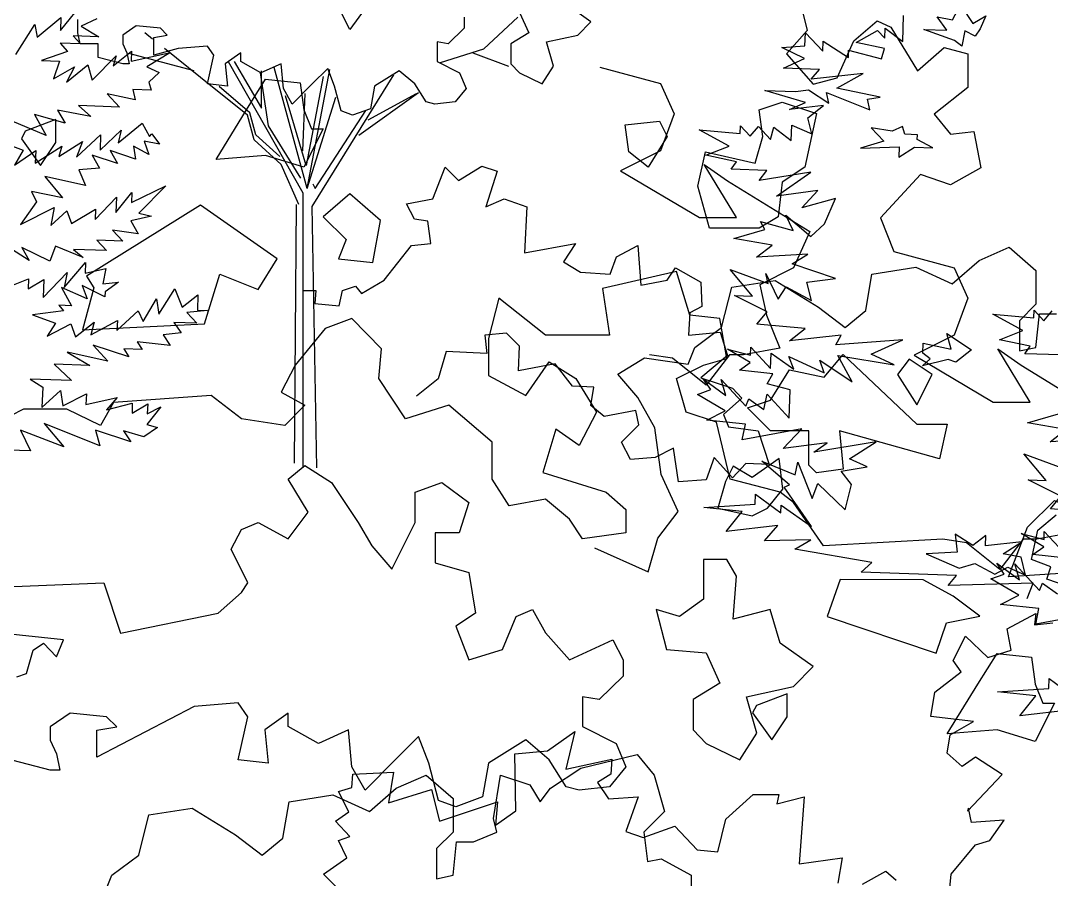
# Model space of a CAD drawing. Header units: inches. Extents: x -11 to 128, y 7 to 56.
# Drawn here: x 60.5248 to 61.0038, y 23.1173 to 23.5167 of the extents above; entities that cross this region are included whole.
import ezdxf

# ---------------------------------------------------------------- set-up
doc = ezdxf.new("R2010")
doc.units = ezdxf.units.IN
doc.header["$MEASUREMENT"] = 0
doc.layers.add('CAY', color=94, linetype='Continuous')
doc.layers.add('CAY-3', color=61, linetype='Continuous')
picture_1 = doc.add_image_def('image1.jpg', size_in_pixel=(1680, 1093))

# ---------------------------------------------------------------- blocks, each defined once
blk = doc.blocks.new('A$C76451831')
at = {"layer": 'CAY'}
for p, q in [((1288.9, 1909.2), (1320.1, 1922.7)), ((1320.1, 1922.7), (1347.8, 1898.6)), ((1178, 1895), (1223.4, 1902.1)), ((1223.4, 1902.1), (1261.1, 1885)), ((1261.1, 1885), (1288.9, 1909.2)), ((1171.5, 1857.3), (1178, 1895)), ((1347.8, 1898.6), (1347.8, 1863.8)), ((1022.3, 1839.6), (1033, 1881.5)), ((1033, 1881.5), (1077.8, 1888.5)), ((1077.8, 1888.5), (1122.6, 1860.8)), ((1122.6, 1860.8), (1150.3, 1839.6)), ((1150.3, 1839.6), (1171.5, 1857.3)), ((1347.8, 1863.8), (1330.7, 1846.6)), ((1330.7, 1846.6), (1330.7, 1815.4)), ((1347.8, 1818.9), (1351.4, 1853.7)), ((1351.4, 1853.7), (1369, 1853.7)), ((994.6, 1818.9), (1022.3, 1839.6)), ((987.6, 1801.8), (994.6, 1818.9)), ((1330.7, 1815.4), (1347.8, 1818.9)), ((915, 1791.2), (942.7, 1808.3)), ((942.7, 1808.3), (987.6, 1801.8)), ((935.7, 1767), (915, 1791.2)), ((3764, 1772.8), (3822.4, 1787)), ((3822.4, 1787), (3840.1, 1765.7)), ((3732.8, 1752.2), (3764, 1772.8)), ((953.4, 1735.8), (935.7, 1767)), ((3573, 1752.2), (3604.2, 1765.7)), ((3604.2, 1765.7), (3631.9, 1741.6)), ((3673.8, 1720.9), (3680.9, 1765.7)), ((3680.9, 1765.7), (3711.5, 1755.7)), ((3840.1, 1765.7), (3850.7, 1728)), ((3545.3, 1728), (3573, 1752.2)), ((3711.5, 1755.7), (3722.2, 1738)), ((3722.2, 1738), (3732.8, 1752.2)), ((3462.1, 1738), (3507.5, 1745.1)), ((3507.5, 1745.1), (3545.3, 1728)), ((3631.9, 1741.6), (3631.9, 1706.7)), ((959.8, 1687.4), (953.4, 1735.8)), ((3317.1, 1724.4), (3361.9, 1731.5)), ((3361.9, 1731.5), (3406.7, 1703.8)), ((3455.6, 1700.3), (3462.1, 1738)), ((3306.5, 1682.6), (3317.1, 1724.4)), ((3677.3, 1706.7), (3673.8, 1720.9)), ((3850.7, 1728), (3829.5, 1706.7)), ((3406.7, 1703.8), (3434.4, 1682.6)), ((3434.4, 1682.6), (3455.6, 1700.3)), ((3631.9, 1706.7), (3614.8, 1689.6)), ((3631.9, 1661.9), (3635.5, 1696.7)), ((3635.5, 1696.7), (3653.2, 1696.7)), ((3653.2, 1696.7), (3677.3, 1706.7)), ((3829.5, 1706.7), (3833, 1676.1)), ((977.5, 1649), (959.8, 1687.4)), ((3614.8, 1689.6), (3614.8, 1658.4)), ((3278.8, 1661.9), (3306.5, 1682.6)), ((3833, 1676.1), (3847.2, 1679)), ((3847.2, 1679), (3878.4, 1661.9)), ((3271.7, 1644.8), (3278.8, 1661.9)), ((3614.8, 1658.4), (3631.9, 1661.9)), ((3878.4, 1661.9), (3878.4, 1627.1)), ((956.3, 1621.3), (977.5, 1649)), ((890.9, 1611.3), (946.3, 1586.5)), ((946.3, 1586.5), (956.3, 1621.3)), ((4834.4, 569.5), (4869.4, 602.2)), ((5268, 577.1), (5268.9, 603.8)), ((5219.9, 576), (5241.7, 588.4)), ((5241.7, 588.4), (5249.5, 580.4)), ((5249.5, 580.4), (5249.9, 590.8)), ((5249.9, 590.8), (5268, 577.1)), ((4491.5, 579.5), (4483.4, 586)), ((5166.8, 572.4), (5167.3, 586)), ((5167.3, 586), (5185.2, 566.8)), ((5185.2, 566.8), (5185.5, 577.2)), ((5185.5, 577.2), (5211.7, 560.4)), ((4541.2, 539.6), (4503.7, 569.7)), ((4789.6, 555.4), (4834.4, 569.5)), ((5142.7, 570.6), (5166.8, 572.4)), ((5166.3, 559.3), (5142.7, 570.6)), ((5211.7, 560.4), (5212, 568.1)), ((5212, 568.1), (5246.1, 559.2)), ((5249.2, 569.6), (5219.9, 576)), ((5246.1, 559.2), (5249.2, 569.6)), ((4534.5, 546.7), (4466.9, 564.4)), ((4647.3, 419.7), (4569.9, 556)), ((4575.8, 556.2), (4604.1, 507.8)), ((4823, 565.2), (4860, 551.4)), ((5144.7, 549.2), (5166.3, 559.3)), ((4602.9, 544.4), (4611.2, 489.7)), ((4604.1, 507.8), (4604.1, 546.7)), ((4651.6, 424.8), (4617.3, 549.9)), ((4651.6, 424.8), (4675, 548.1)), ((5181.8, 547.9), (5144.7, 549.2)), ((5173.3, 537.8), (5181.8, 547.9)), ((4589.9, 500.7), (4541.2, 539.6)), ((4668.2, 540.8), (4650.5, 448.4)), ((4656.8, 405.9), (4741.3, 542.4)), ((5227, 544), (5173.3, 537.8)), ((5199.7, 528.7), (5227, 544)), ((4592.3, 503.1), (4560.4, 530.2)), ((4646.9, 463.7), (4649.3, 523.1)), ((4705.1, 479.9), (4766.8, 524.3)), ((4714.5, 496), (4764.5, 523.1)), ((5125.3, 526.3), (5157, 525.2)), ((5167.5, 513.9), (5125.3, 526.3)), ((5157, 525.2), (5170.6, 527)), ((5170.6, 527), (5191.5, 513.1)), ((5189.1, 524.1), (5233.8, 506.2)), ((5191.5, 513.1), (5189.1, 524.1)), ((5244.7, 519.4), (5199.7, 528.7)), ((4650.5, 448.4), (4629.2, 520.8)), ((4651.6, 424.8), (4681.2, 519.2)), ((5150.9, 506.4), (5167.5, 513.9)), ((5231.5, 517.1), (5244.7, 519.4)), ((5233.8, 506.2), (5231.5, 517.1)), ((4598.2, 480.3), (4592.3, 503.1)), ((4659.9, 424.8), (4712.2, 505.4)), ((5185.9, 510.6), (5150.9, 506.4)), ((5169.6, 498), (5185.9, 510.6)), ((4596.6, 475.1), (4589.9, 500.7)), ((5174, 481.5), (5169.6, 498)), ((4623.3, 457.8), (4598.2, 480.3)), ((4611.2, 489.7), (4644.6, 435.4)), ((5057.3, 485.6), (5099.7, 481.8)), ((5088.4, 468.6), (5057.3, 485.6)), ((5099.7, 481.8), (5100, 489.5)), ((5100, 489.5), (5110.1, 478.8)), ((5110.1, 478.8), (5118.6, 488.9)), ((5118.6, 488.9), (5131.2, 475.3)), ((5131.2, 475.3), (5134.4, 488.3)), ((5134.4, 488.3), (5152.5, 474.6)), ((5152.5, 474.6), (5153.1, 490.4)), ((5153.1, 490.4), (5174, 481.5)), ((4624.5, 449.6), (4596.6, 475.1)), ((5064.1, 459.1), (5088.4, 468.6)), ((5096, 452.5), (5064.1, 459.1)), ((4643, 408.3), (4624.5, 449.6)), ((5062.5, 449.6), (5086.7, 432.5)), ((5090.3, 444.6), (5096, 452.5)), ((5127.4, 443.3), (5090.3, 444.6)), ((5119.3, 433.1), (5127.4, 443.3)), ((5172.7, 441.7), (5119.3, 433.1)), ((5137.3, 416.6), (5172.7, 441.7)), ((4657.5, 429.5), (4659.9, 424.8)), ((4647.3, 135.4), (4647.3, 419.7)), ((5180.2, 422.8), (5137.3, 416.6)), ((5163.7, 404.8), (5180.2, 422.8)), ((4638.3, 140.1), (4640.6, 408.3)), ((4661.5, 135.4), (4656.8, 405.9)), ((5198.4, 414.5), (5163.7, 404.8)), ((5187.1, 388.1), (5198.4, 414.5)), ((5154.7, 381.1), (5147.1, 397.2)), ((5147.1, 397.2), (5173, 375)), ((5120.6, 390.5), (5154.7, 381.1)), ((5125.3, 382.1), (5120.6, 390.5)), ((5173, 375), (5187.1, 388.1)), ((3883.8, 380.2), (3846.1, 373.1)), ((5093.2, 372.8), (5125.3, 382.1)), ((5171.9, 380.3), (5154.8, 342.6)), ((3831.9, 373.1), (3807.8, 341.8)), ((3846.1, 373.1), (3831.9, 373.1)), ((5132.9, 366), (5093.2, 372.8)), ((5116.6, 353.4), (5132.9, 366)), ((5169.7, 356.6), (5116.6, 353.4)), ((5153.5, 346.7), (5169.7, 356.6)), ((5154.8, 342.6), (5120.1, 324.9)), ((5198.3, 331.5), (5153.5, 346.7)), ((5112.4, 313.2), (5089.4, 340.8)), ((5089.4, 340.8), (5128.7, 326.2)), ((5126.4, 336.8), (5139.1, 310)), ((5128.7, 326.2), (5126.4, 336.8)), ((5168.7, 327.6), (5198.3, 331.5)), ((5120.1, 324.9), (5127.1, 293.6)), ((5139.1, 310), (5147.2, 322.9)), ((5147.2, 322.9), (5173.5, 308.8)), ((5173.5, 308.8), (5168.7, 327.6)), ((5093.9, 313.9), (5112.4, 313.2)), ((5127.7, 296.8), (5093.9, 313.9)), ((5116.8, 284), (5127.7, 296.8)), ((5127.1, 293.6), (5140.7, 259.4)), ((5167, 279.6), (5116.8, 284)), ((5150.7, 267), (5167, 279.6)), ((5204.4, 272.8), (5150.7, 267)), ((5198.6, 262.6), (5204.4, 272.8)), ((5268.1, 267.9), (5198.6, 262.6)), ((5235.4, 253.2), (5268.1, 267.9)), ((5110, 244.4), (5086.5, 258.4)), ((5086.5, 258.4), (5110.3, 252.1)), ((5140.7, 259.4), (5103, 252.3)), ((5110.3, 252.1), (5110.6, 260.2)), ((5110.6, 260.2), (5131.1, 238.2)), ((5029.8, 248.8), (5005.7, 252.3)), ((5064.6, 221), (5029.8, 248.8)), ((5088.8, 252.3), (5064.6, 221)), ((5103, 252.3), (5088.8, 252.3)), ((5131.1, 238.2), (5131.7, 254.1)), ((5131.7, 254.1), (5155.1, 237.4)), ((5155.1, 237.4), (5150.1, 250.7)), ((5150.1, 250.7), (5186.7, 233.6)), ((5186.7, 233.6), (5182.2, 246.9)), ((5182.2, 246.9), (5215.8, 224.4)), ((5200.9, 251.6), (5259, 241.9)), ((5215.8, 224.4), (5200.9, 251.6)), ((5259, 241.9), (5235.4, 253.2)), ((5098.9, 236.6), (5110, 244.4)), ((5133.6, 232.7), (5098.9, 236.6)), ((5069.2, 216.4), (5061.4, 227.5)), ((5061.4, 227.5), (5084.8, 210.4)), ((5080, 226.9), (5105.7, 199.2)), ((5084.8, 210.4), (5080, 226.9)), ((5127.8, 222.5), (5133.6, 232.7)), ((5055.4, 211.4), (5069.2, 216.4)), ((5151.6, 216.2), (5127.8, 222.5)), ((5150.6, 186.8), (5151.6, 216.2)), ((5084.3, 194.5), (5055.4, 211.4)), ((5105.7, 199.2), (5108.7, 206.8)), ((5108.7, 206.8), (5124.2, 195.8)), ((5124.2, 195.8), (5127.5, 211.6)), ((5127.5, 211.6), (5150.6, 186.8)), ((5065.3, 184.8), (5084.3, 194.5)), ((5105.1, 180.6), (5065.3, 184.8)), ((5101.8, 164.4), (5105.1, 180.6)), ((5163.4, 175.9), (5101.8, 164.4)), ((5144.1, 155.3), (5163.4, 175.9)), ((5189.6, 161.4), (5144.1, 155.3)), ((5240.4, 162.3), (5176.1, 151.4)), ((5176.1, 151.4), (5189.6, 161.4)), ((5213, 144.7), (5240.4, 162.3)), ((5150.9, 117.8), (5122.3, 142.4)), ((5122.3, 142.4), (5156.7, 128.1)), ((5156.7, 128.1), (5159.4, 141.1)), ((5159.4, 141.1), (5174.4, 103.4)), ((5231.3, 136.3), (5213, 144.7)), ((5204.4, 131.8), (5231.3, 136.3)), ((5214.8, 117.9), (5204.4, 131.8)), ((5145.4, 115.3), (5150.9, 117.8)), ((5174.4, 103.4), (5180, 119.1)), ((5180, 119.1), (5208.5, 91.8)), ((5208.5, 91.8), (5214.8, 117.9)), ((5115.3, 97.8), (5115.7, 108.2)), ((5115.7, 108.2), (5141.7, 88.7)), ((5173.4, 74.4), (5145.4, 115.3)), ((5062.2, 94.2), (5115.3, 97.8)), ((5141.7, 88.7), (5142, 96.8)), ((5142, 96.8), (5173.4, 74.4)), ((5101.9, 90.1), (5062.2, 94.2)), ((5085.3, 69.4), (5101.9, 90.1)), ((5138.6, 75.7), (5085.3, 69.4)), ((5124.9, 59.8), (5138.6, 75.7)), ((5172.9, 60.9), (5124.9, 59.8)), ((5156.3, 51), (5172.9, 60.9)), ((5236, 37.4), (5156.3, 51)), ((5224.8, 27.3), (5236, 37.4)), ((5323.5, 23.9), (5224.8, 27.3)), ((5314.9, 13.3), (5323.5, 23.9)), ((5402.9, 15.7), (5314.9, 13.3)), ((5396.9, 0), (5402.9, 15.7))]:
    blk.add_line(p, q, dxfattribs=at)
for points in [[(4145.3, 1641.9), (4147.4, 1663), (4172.8, 1693.5), (4187.5, 1697.8), (4202.3, 1718.9), (4168.5, 1716.7), (4165.4, 1731.5), (4164.3, 1728.3), (4200.2, 1766.3), (4172.8, 1784.2), (4159, 1774.7), (4143.2, 1788.5), (4146.4, 1807.4), (4170.6, 1821.2), (4126.4, 1826.4), (4130.6, 1851.7), (4158, 1872.8), (4149.6, 1884.4), (4162.2, 1909.7), (4185.4, 1887.6), (4209.7, 1895), (4205.5, 1917.1), (4235, 1933), (4233.9, 1921.4), (4252.9, 1923.5)], [(4267.7, 1961.4), (4246.6, 1968.8), (4250.8, 1981.5), (4230.8, 1988.9), (4237.1, 2019.4), (4256.1, 2035.3)], [(623.8, 1259.7), (610.1, 1273.4), (634.4, 1290.3), (625.9, 1308.2), (637.6, 1312.5), (622.8, 1328.3), (636.5, 1337.8), (625.9, 1358.9), (639.7, 1363.1), (640.7, 1376.8), (682.9, 1378.9), (677.6, 1347.3), (721.9, 1361), (730.4, 1328.3), (790.5, 1348.3), (788.4, 1324.1), (809.5, 1338.8), (808.4, 1397.9), (842.2, 1401.1), (870.6, 1421.1), (861.1, 1382.1), (908.6, 1392.6), (907.6, 1376.8), (893.8, 1368.4), (905.4, 1351.5), (936, 1353.6), (923.4, 1317.7), (941.3, 1311.4), (974, 1323), (997.2, 1298.7), (1018.3, 1296.6), (1026.7, 1330.4), (1055.2, 1355.7), (1081.6, 1355.7), (1079.5, 1346.2), (1107.9, 1353.6), (1102.7, 1284), (1147, 1290.3), (1142.7, 1263.9)], [(1168.1, 1262.9), (1192.3, 1276.6), (1202.9, 1267.1)], [(3881.7, 196.4), (3828.5, 190.1), (3845, 210.9), (3805.3, 215), (3858.5, 218.6), (3858.8, 229), (3884.9, 209.5)], [(3906.5, 296.7), (3844.9, 285.2), (3848.2, 301.4), (3808.5, 305.5), (3827.4, 315.3), (3798.5, 332.2), (3812.3, 337.1), (3804.5, 348.3), (3827.9, 331.1), (3823.1, 347.6), (3848.9, 320), (3851.8, 327.6), (3867.3, 316.6)], [(3876.8, 353.5), (3842, 357.4), (3853.2, 365.2), (3829.6, 379.1), (3853.4, 372.9), (3853.7, 381), (3874.2, 359)], [(3910.1, 400.4), (3860, 404.8), (3870.8, 417.6), (3837, 434.6), (3855.6, 434), (3832.5, 461.5), (3871.9, 447)], [(3912.8, 477.3), (3859.7, 474.2), (3876, 486.8), (3836.3, 493.6), (3868.4, 502.9)], [(3870.5, 564), (3833.4, 565.3), (3839.1, 573.3), (3807.2, 579.8), (3831.5, 589.4), (3800.4, 606.4), (3842.9, 602.6), (3843.1, 610.3), (3853.2, 599.5), (3861.7, 609.7)], [(4349.9, 563.6), (4369.6, 594.7), (4371.9, 581.4), (4396.6, 601.9), (4396.1, 588.3), (4421.2, 619.6)], [(4433.7, 600.6), (4417.6, 593), (4435.8, 581.9), (4409.1, 582.8), (4416.9, 574.4), (4395.7, 575.2), (4403.5, 566.7), (4376.5, 557.2), (4395, 556.6), (4388.9, 538.2), (4410.7, 550.6), (4402.4, 535), (4424.3, 552.8), (4428.8, 536.8), (4453.7, 562.3), (4450.6, 551.9), (4469.7, 567.1), (4469.3, 556.7), (4510, 565.7), (4485.4, 550.7), (4498.4, 544.8), (4487.6, 534.8), (4490, 526.5), (4471, 527.2), (4473.4, 516.7), (4444.6, 522.7), (4457.2, 509.1), (4414.7, 510.6), (4427.4, 499.2), (4393.2, 505.9), (4400.9, 492.5), (4369.1, 501.3), (4381.4, 479.5), (4339.5, 497.3)], [(4333.6, 473.5), (4357.4, 464.5), (4348.7, 449), (4370.5, 464.1), (4370, 450.9), (4397.4, 468.6), (4394.3, 457.8), (4418.8, 473.3), (4412.8, 457.1), (4437.7, 480.3), (4437.1, 464.5), (4459.1, 485), (4455.9, 472), (4480.7, 492.4), (4488.3, 478.5), (4490.7, 481.2), (4498.5, 470.5), (4482.7, 473.7), (4487.7, 460), (4471.7, 468.7), (4473.9, 455), (4447.5, 464.1), (4455.2, 450.7), (4428.8, 459.3), (4436.5, 445.9), (4415.1, 443.9), (4422.2, 427.8), (4380, 437), (4398.2, 415), (4366.3, 421.6), (4371.3, 411), (4354.7, 387.5), (4389.7, 404.9), (4386.3, 386.4), (4402.7, 401.7), (4407.7, 388.4), (4432.3, 403.4), (4431.9, 392.6), (4454, 415.8), (4453.4, 400), (4470, 420.7), (4469.7, 410.3), (4505.2, 427.6), (4477.4, 399.1), (4490.4, 396), (4469, 391.3), (4476.7, 377.8), (4450.1, 381.5), (4460.6, 370.2), (4433.8, 371.2), (4443.9, 360.4), (4409.5, 361.6), (4419.6, 353.1), (4391, 365), (4385, 349.3), (4356.1, 363.5), (4363.8, 350.1), (4332.7, 369.7)], [(4338.8, 321.5), (4363.1, 331), (4362.7, 320.6), (4379, 330.5), (4378.3, 311.9), (4403.2, 337.8), (4400, 322), (4422.2, 348), (4421.8, 337.1), (4443.2, 341.8), (4440, 326.1), (4456.3, 327.8), (4442.4, 317.8), (4442.2, 312.4), (4418.6, 324.1), (4423.6, 310.3), (4397.2, 322.1), (4407.5, 303.2), (4394.3, 303.7), (4399.1, 298), (4367.2, 293.7), (4391, 285.2), (4382.3, 271.9), (4406.8, 284.6), (4411.8, 270.9), (4430.9, 286.1), (4427.7, 273), (4455, 287.9), (4454.6, 277.5), (4476.6, 298.1), (4481.7, 287), (4495.6, 310.5), (4497.8, 294.6), (4514.6, 320.8), (4522.1, 301.9), (4538.4, 314.5), (4537.8, 298.6), (4548.2, 298.3), (4526.8, 296.3), (4537.3, 285.1), (4513.3, 285.9), (4521.1, 275.2), (4502.5, 273.1), (4509.8, 262), (4475.5, 265.9), (4480.6, 258), (4461.6, 258.7), (4466.8, 250.4), (4430.1, 262.5), (4445.3, 245.7), (4403.1, 255.3), (4426.6, 241.3), (4389.5, 242.6), (4407.5, 225.7), (4364.9, 227.2), (4377.8, 219), (4377, 197.7), (4396.2, 215.6), (4398.4, 199.7), (4422.9, 212), (4422.5, 201.1), (4454.9, 208.2), (4443.6, 195.4), (4470.5, 202.2), (4470.2, 191.8), (4486.4, 201.6), (4486, 191.2), (4499.9, 198.4), (4485.6, 180.3), (4496.4, 177.2), (4482.5, 167.3), (4461.4, 173.5), (4469.1, 162.3), (4432.4, 174.5), (4436.8, 158), (4379.2, 181.3), (4399.6, 157), (4354.9, 174.5), (4365, 152.8), (4330.2, 154)], [(4814, 602.2), (4814, 590.8), (4797.5, 574.6), (4786.1, 576.6), (4786.1, 556.2), (4809.3, 544.4), (4816, 528.2), (4804.6, 514.5), (4783.7, 512.1), (4774.7, 514.5), (4762.9, 533), (4746.8, 546.7), (4721.2, 530.6), (4716.9, 507.4), (4698.4, 500.7), (4686.6, 505), (4679.9, 530.6), (4672.9, 549.1), (4656.8, 533), (4635.9, 512.1), (4626.9, 528.2), (4624.5, 553.8), (4603.7, 544.4), (4582.9, 556.2), (4582.9, 565.2), (4566.7, 553.8), (4569.1, 530.6), (4548.3, 533), (4554.9, 562.8), (4548.3, 572.3), (4518, 569.9), (4492.8, 562.8), (4492.8, 581.3), (4506.6, 583.7), (4499.5, 590.8), (4474.4, 593.1), (4460.6, 583.7), (4460.6, 574.6), (4464.9, 565.2), (4467.3, 553.8), (4460.6, 553.8), (4435.1, 560.5), (4435.1, 574.6), (4416.6, 574.6), (4414.2, 586), (4414.2, 599.8)]]:
    blk.add_lwpolyline(points, dxfattribs=at)
for points in [[(1240.2, 1791.1), (1216.4, 1806.9), (1204.5, 1791.1), (1224.3, 1759.4)], [(1085.8, 1672.3), (1081.8, 1704), (1054.1, 1684.2), (1034.3, 1696), (1026.4, 1680.2), (1018.5, 1652.5), (1054.1, 1644.6), (1069.9, 1652.5)], [(1339.1, 1632.7), (1366.8, 1660.4), (1394.5, 1648.5), (1382.7, 1616.8), (1426.2, 1597), (1394.5, 1553.5), (1378.7, 1585.2), (1319.3, 1581.2)], [(1287.7, 1470.3), (1307.5, 1502), (1343.1, 1498), (1347, 1470.3), (1355, 1450.5), (1366.8, 1450.5), (1347, 1410.9), (1307.5, 1422.8), (1256, 1418.8)], [(1058.5, 1448.2), (1054.5, 1440.3), (1074.3, 1412.6), (1090.2, 1436.3), (1090.2, 1460.1)], [(4892.2, 660), (4885.5, 671.4), (4869.4, 671.4), (4869.4, 643.8), (4852.9, 632), (4836.8, 636.8), (4843.9, 609.2), (4871.4, 606.9), (4880.8, 586), (4862.3, 574.6), (4862.3, 553.8), (4871.4, 544.4), (4894.6, 533), (4906.4, 551.4), (4899.3, 576.6), (4931.5, 583.7), (4945.3, 597.4), (4922.5, 613.6), (4915.4, 636.8), (4889.8, 630.1)], [(5321.5, 577.9), (5289.7, 589.5), (5313.7, 588.6), (5303.8, 602.6), (5319.5, 599.3), (5327.8, 614.9), (5340.7, 595.8), (5354.1, 603.5), (5348.2, 590.1), (5343, 582.6), (5332.3, 588), (5329, 572.2)], [(5270.1, 480.9), (5267.7, 489.1), (5257.1, 484.1), (5235.4, 487.5), (5248.5, 473.9), (5224.3, 466.6), (5264.2, 467.9), (5263.8, 457.1), (5280, 467.4), (5299.1, 466.7), (5283, 475.4), (5283.2, 480.4)], [(5288.9, 254), (5289.3, 264.4), (5318.1, 258.4), (5313.6, 274.5), (5339.3, 257.7), (5323, 244.7), (5315, 247.7), (5288.4, 240.9), (5296.4, 248.3)], [(5395.1, 24.1), (5390.7, 42.8), (5371.8, 46.2), (5391.3, 58.7), (5353.5, 54.6), (5353.9, 65.4), (5340.4, 55), (5322.2, 66.5), (5324.3, 47.9), (5292.1, 46.3), (5326.4, 31.5), (5342.5, 36.4), (5363.4, 25.2), (5376.8, 32.4)]]:
    blk.add_lwpolyline(points, close=True, dxfattribs=at)
at = {"layer": 'CAY-3'}
for p, q in [((3591, 972.1), (3608.1, 900.1)), ((3656.5, 889.5), (3680.7, 910.2)), ((3680.7, 910.2), (3694.8, 903.7)), ((3608.1, 900.1), (3586.9, 875.9)), ((3694.8, 903.7), (3722.5, 858.3)), ((3639.4, 851.2), (3656.5, 889.5)), ((3586.9, 875.9), (3614.6, 844.7)), ((3722.5, 858.3), (3750.2, 882.4)), ((3750.2, 882.4), (3774.4, 875.9)), ((3774.4, 875.9), (3774.4, 841.1)), ((3614.6, 844.7), (3639.4, 851.2)), ((3774.4, 841.1), (3739.6, 813.4)), ((3739.6, 813.4), (3756.7, 792.8)), ((3756.7, 792.8), (3780.9, 795.7)), ((3780.9, 795.7), (3788, 758)), ((3788, 758), (3756.7, 740.3)), ((3725.5, 750.9), (3684.2, 706.1)), ((3756.7, 740.3), (3725.5, 750.9)), ((3684.2, 706.1), (3697.8, 671.3)), ((3697.8, 671.3), (3760.3, 654.2)), ((3760.3, 654.2), (3774.4, 622.9)), ((3473.1, 650.6), (3396.5, 632.9)), ((3486.7, 605.2), (3473.1, 650.6)), ((3396.5, 632.9), (3403.5, 584.6)), ((3289.2, 622.9), (3278.5, 581)), ((3337.5, 584.6), (3289.2, 622.9)), ((3774.4, 622.9), (3760.3, 584.6)), ((3137, 601.7), (3109.3, 591.6)), ((3167.7, 570.4), (3137, 601.7)), ((3517.9, 601.7), (3486.7, 605.2)), ((3525, 560.4), (3517.9, 601.7)), ((3109.3, 591.6), (3078.1, 553.3)), ((3278.5, 581), (3278.5, 542.7)), ((3403.5, 584.6), (3337.5, 584.6)), ((3746.7, 577.5), (3719, 563.9)), ((3760.3, 584.6), (3746.7, 577.5)), ((3164.8, 539.7), (3167.7, 570.4)), ((3839, 515.2), (3805.7, 570.4)), ((3805.7, 570.4), (3829.8, 553.3)), ((3316.9, 522), (3341, 556.8)), ((3341, 556.8), (3368.8, 539.7)), ((3500.8, 553.3), (3525, 560.4)), ((3719, 563.9), (3800.7, 515.2)), ((3078.1, 553.3), (3063.9, 525.6)), ((3473.1, 539.7), (3500.8, 553.3)), ((3829.8, 553.3), (3915.1, 501.1)), ((4954.6, 550.5), (5017.1, 533.4)), ((3192.5, 497.8), (3164.8, 539.7)), ((3278.5, 542.7), (3316.9, 522)), ((3368.8, 539.7), (3390, 504.9)), ((3483.1, 504.9), (3473.1, 539.7)), ((3063.9, 525.6), (3088.1, 512)), ((5017.1, 533.4), (5031.3, 502.1)), ((2890.2, 514.9), (2876.6, 490.8)), ((2991.4, 522), (2890.2, 514.9)), ((3022.7, 497.8), (2991.4, 522)), ((3800.7, 515.2), (3839, 515.2)), ((2797, 507.9), (2685, 450.4)), ((2841.8, 507.9), (2797, 507.9)), ((2876.6, 490.8), (2841.8, 507.9)), ((3088.1, 512), (3067.5, 490.8)), ((3237.3, 512), (3192.5, 497.8)), ((3282.1, 473.7), (3237.3, 512)), ((3390, 504.9), (3372.3, 470.1)), ((3514.4, 494.3), (3483.1, 504.9)), ((5031.3, 502.1), (5017.1, 463.8)), ((3067.5, 490.8), (3022.7, 497.8)), ((3528.5, 435.3), (3514.4, 494.3)), ((3348.1, 487.2), (3334.6, 442.4)), ((3372.3, 470.1), (3348.1, 487.2)), ((3282.1, 435.3), (3282.1, 473.7)), ((5017.1, 463.8), (5003.6, 456.7)), ((3071, 435.3), (3088.1, 449.5)), ((3088.1, 449.5), (3115.8, 431.8)), ((5003.6, 456.7), (4975.9, 443.1)), ((5095.9, 394.5), (5062.5, 449.6)), ((3334.6, 442.4), (3400, 421.8)), ((4975.9, 443.1), (5057.6, 394.5)), ((3091.6, 401.1), (3071, 435.3)), ((3115.8, 431.8), (3143.5, 390.5)), ((3202.5, 421.8), (3230.2, 431.8)), ((3230.2, 431.8), (3257.9, 411.1)), ((3299.8, 407.6), (3282.1, 435.3)), ((3580.4, 421.8), (3528.5, 435.3)), ((5086.7, 432.5), (5171.9, 380.3)), ((3202.5, 390.5), (3202.5, 421.8)), ((3400, 421.8), (3420.6, 404.1)), ((3594, 411.1), (3580.4, 421.8)), ((3257.9, 411.1), (3247.9, 379.9)), ((3337.5, 414.7), (3299.8, 407.6)), ((3362.3, 394), (3337.5, 414.7)), ((3625.2, 366.3), (3594, 411.1)), ((3071, 373.4), (3091.6, 401.1)), ((3420.6, 404.1), (3420.6, 379.9)), ((3022.7, 383.4), (3039.8, 390.5)), ((3039.8, 390.5), (3071, 373.4)), ((3143.5, 390.5), (3157.7, 366.3)), ((3178.3, 342.1), (3202.5, 390.5)), ((3375.8, 373.4), (3362.3, 394)), ((5057.6, 394.5), (5095.9, 394.5)), ((3012, 362.8), (3022.7, 383.4)), ((3223.1, 379.9), (3223.1, 348.6)), ((3247.9, 379.9), (3223.1, 379.9)), ((3420.6, 379.9), (3375.8, 373.4)), ((3157.7, 366.3), (3178.3, 342.1)), ((3748.8, 373.1), (3625.2, 366.3)), ((3773, 369.5), (3748.8, 373.1)), ((3807.8, 341.8), (3773, 369.5)), ((3029.1, 328), (3012, 362.8)), ((3223.1, 348.6), (3257.9, 338.6)), ((3257.9, 338.6), (3265, 296.7)), ((2744, 322.4), (2880.2, 328)), ((2880.2, 328), (2897.3, 276)), ((3022.7, 317.9), (3029.1, 328)), ((2998.5, 296.7), (3022.7, 317.9)), ((3306.9, 293.2), (3323.9, 300.2)), ((3323.9, 300.2), (3337.5, 276.1)), ((2897.3, 276), (2998.5, 296.7)), ((3265, 296.7), (3244.4, 283.1)), ((3292.7, 259), (3306.9, 293.2)), ((2838.3, 269), (2730.4, 280.5)), ((3244.4, 283.1), (3257.9, 248.3)), ((2831.2, 251.3), (2838.3, 269)), ((3337.5, 276.1), (3362.3, 248.3)), ((3362.3, 248.3), (3407.1, 269)), ((3407.1, 269), (3417.7, 248.3)), ((2800, 234.2), (2807.1, 258.3)), ((2807.1, 258.3), (2817.7, 265.4)), ((2817.7, 265.4), (2831.2, 251.3)), ((3257.9, 248.3), (3292.7, 259)), ((3417.7, 248.3), (3417.7, 231.2)), ((2790, 230.6), (2800, 234.2)), ((3417.7, 231.2), (3392.9, 207)), ((3019.1, 203.5), (2973.7, 200)), ((3029.1, 189.3), (3019.1, 203.5)), ((3375.8, 210), (3375.8, 179.3)), ((3392.9, 207), (3375.8, 210)), ((2845.4, 192.9), (2824.7, 178.7)), ((2883.1, 189.3), (2845.4, 192.9)), ((2973.7, 200), (2873.1, 147.5)), ((3071, 192.9), (3046.8, 175.8)), ((3071, 179.3), (3071, 192.9)), ((2893.7, 178.7), (2883.1, 189.3)), ((3019.1, 144.5), (3029.1, 189.3)), ((2824.7, 178.7), (2824.7, 165.1)), ((2873.1, 175.2), (2893.7, 178.7)), ((2873.1, 147.5), (2873.1, 175.2)), ((3046.8, 175.8), (3050.4, 141)), ((3102.3, 161.6), (3071, 179.3)), ((3133.5, 175.8), (3102.3, 161.6)), ((3137, 137.4), (3133.5, 175.8)), ((3375.8, 179.3), (3410.6, 161.6)), ((2824.7, 165.1), (2831.2, 151)), ((3206, 168.7), (3181.9, 144.5)), ((3216.6, 141), (3206, 168.7)), ((3316.9, 165.2), (3278.5, 141)), ((3341, 144.5), (3316.9, 165.2)), ((3410.6, 161.6), (3420.6, 137.4)), ((2831.2, 151), (2834.8, 133.9)), ((2824.7, 133.9), (2786.4, 143.9)), ((3050.4, 141), (3019.1, 144.5)), ((3181.9, 144.5), (3150.6, 113.3)), ((3226.7, 102.6), (3216.6, 141)), ((3278.5, 141), (3272.1, 106.2)), ((3358.7, 116.8), (3341, 144.5)), ((2834.8, 133.9), (2824.7, 133.9)), ((3150.6, 113.3), (3137, 137.4)), ((3420.6, 137.4), (3403.5, 116.8)), ((3372.3, 113.3), (3358.7, 116.8)), ((3403.5, 116.8), (3372.3, 113.3)), ((3244.4, 96.1), (3226.7, 102.6)), ((3272.1, 106.2), (3244.4, 96.1))]:
    blk.add_line(p, q, dxfattribs=at)
for points in [[(3079.4, 980.5), (3107.1, 1008.2), (3134.8, 996.3), (3123, 964.7), (3166.5, 944.9), (3134.8, 901.3), (3119, 933), (3059.6, 929)], [(3027.9, 818.1), (3047.7, 849.8), (3083.4, 845.8), (3087.3, 818.1), (3095.2, 798.3), (3107.1, 798.3), (3087.3, 758.7), (3047.7, 770.6), (2996.3, 766.6)], [(3495.1, 738.9), (3503, 774.6), (3554.5, 762.7), (3562.4, 790.4), (3558.4, 818.1), (3582.2, 826), (3617.8, 814.2), (3605.9, 758.7), (3582.2, 742.9), (3578.2, 707.2), (3558.4, 695.3), (3507, 695.3)], [(2798.8, 796), (2794.8, 788.1), (2814.6, 760.4), (2830.5, 784.1), (2830.5, 807.9)], [(3423.8, 774.6), (3419.9, 802.3), (3455.5, 806.2), (3463.4, 790.4), (3443.6, 758.7)], [(3158.6, 659.7), (3166.5, 703.3), (3134.8, 731), (3107.1, 707.2), (3130.9, 683.5), (3123, 663.7)], [(3039.8, 632), (3059.6, 663.7), (2980.4, 719.1), (2862.1, 645.5), (2870, 633.6), (2858.2, 590.1), (2984.4, 596.3), (3000.2, 647.8)], [(3570.3, 517.1), (3590.1, 548.8), (3625.7, 540.9), (3645.5, 564.6), (3721.6, 492.2), (3753.2, 492.2), (3745.3, 456.6), (3641.6, 485.4), (3645.5, 445.8), (3617.8, 441.9), (3609.9, 449.8), (3609.9, 485.4), (3570.3, 485.4), (3546.6, 509.2)], [(3535, 335), (3525, 352.1), (3500.8, 352.1), (3500.8, 310.9), (3476.1, 293.2), (3451.9, 300.2), (3462.5, 259), (3503.8, 255.4), (3517.9, 224.1), (3490.2, 207), (3490.2, 175.8), (3503.8, 161.6), (3538.6, 144.5), (3556.3, 172.2), (3545.6, 210), (3594, 220.6), (3614.6, 241.3), (3580.4, 265.4), (3569.8, 300.2), (3531.5, 290.2)], [(3728.2, 331.2), (3642.3, 331.5), (3628.8, 293.2), (3741.7, 255.1), (3752.3, 286.4), (3787.1, 293.5), (3759.4, 314.1)]]:
    blk.add_lwpolyline(points, close=True, dxfattribs=at)
blk.add_lwpolyline([(4646.7, 319.2), (4660.4, 319.2), (4659.4, 305.5), (4684.7, 303.3), (4687.9, 319.2), (4701.6, 323.4), (4707.9, 316), (4731.1, 329.7), (4759.6, 365.6), (4779.6, 367.7), (4776.4, 390.9), (4762.7, 393), (4754.3, 408.8), (4781.7, 414.1), (4794.4, 446.8), (4808.1, 433.1), (4832.3, 447.8), (4848.2, 442.6), (4836.6, 405.7), (4855.5, 414.1), (4878.8, 405.7), (4876.6, 358.2), (4929.4, 367.7), (4916.7, 348.7), (4934.6, 338.2), (4965.2, 336), (4971.6, 354), (4993.7, 365.6), (4996.9, 324.4), (5024.3, 329.7), (5032.7, 342.4), (5059.1, 327.6), (5060.2, 302.3), (5047.5, 296), (5046.4, 272.8), (5079.1, 275.9), (5086.5, 251.7), (5059.1, 228.5), (5091.8, 217.9), (5101.3, 207.4), (5082.3, 190.5), (5087.6, 177.8), (5118.2, 173.6), (5129.8, 138.8), (5105.5, 139.9), (5091.8, 125.1), (5072.8, 146.2), (5064.4, 123), (5035.9, 120.9), (5030.6, 155.7), (5011.6, 146.2), (4986.3, 144.1), (4976.8, 162), (4994.8, 179.9), (4991.6, 194.7), (4958.9, 188.4), (4945.2, 200), (4948.4, 219), (4926.2, 220), (4908.3, 243.2), (4870.3, 235.8), (4871.4, 261.2), (4857.7, 274.9), (4835.5, 272.8), (4837.6, 253.8), (4795.4, 255.9), (4787, 227.4), (4764.8, 209.5)], dxfattribs=at)

msp = doc.modelspace()

# ---------------------------------------------------------------- block references
at = {"layer": 'CAY', "xscale": 0.0004489089019145984, "yscale": 0.0004489089019145984, "zscale": 0.0004489089019145984}
for p in [(58.5699, 23.24794), (59.27057, 23.10798), (60.39163, 22.54812), (59.0954, 22.37316)]:
    msp.add_blockref('A$C76451831', p, dxfattribs=at)

# ---------------------------------------------------------------- pictures from other files: only their frames are drawn
image = msp.add_image(picture_1, insert=(12.49661, 7.37723), size_in_units=(74.4025, 48.40591))
image.dxf.flags = 6

doc.saveas('drawing.dxf')
